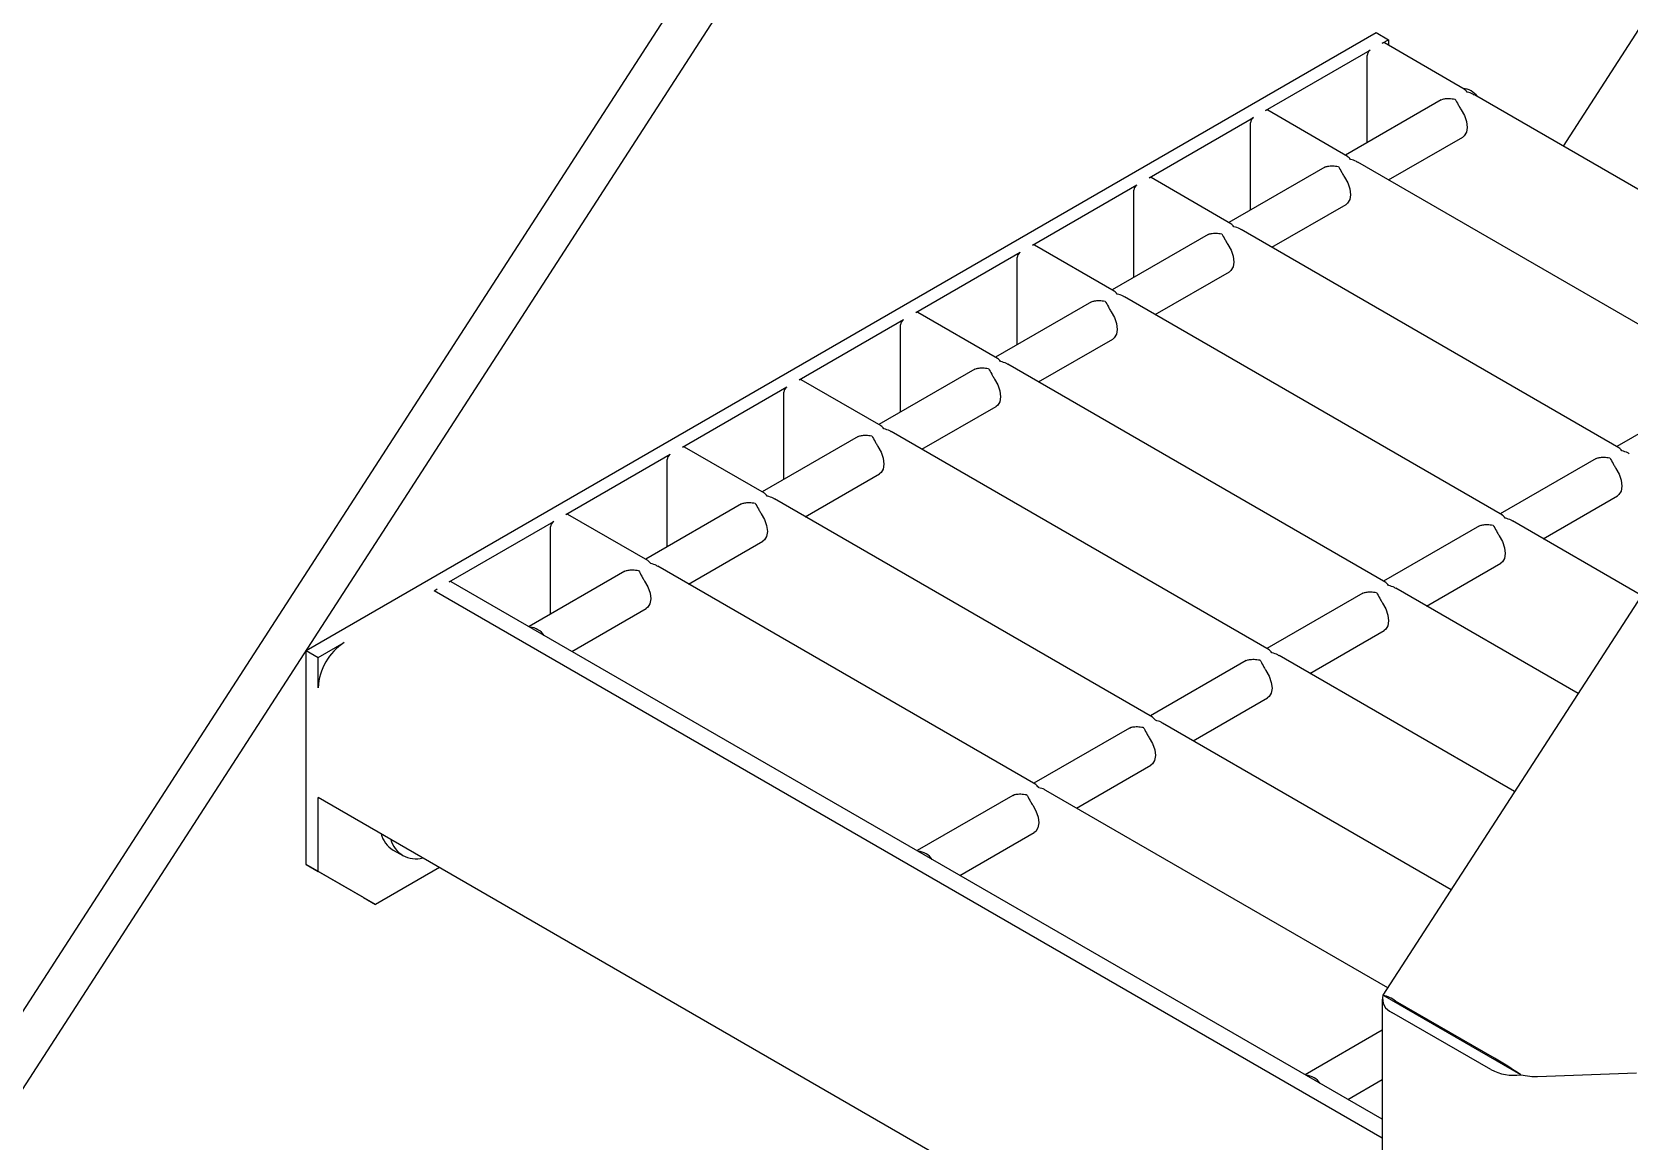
# Model space of a CAD drawing. Header units: millimetres. Extents: x 1293 to 41893, y 1011 to 26911.
# Drawn here: x 34844 to 35139.7, y 8498.6 to 8703.9 of the extents above; entities that cross this region are included whole.
import ezdxf

# ---------------------------------------------------------------- set-up
doc = ezdxf.new("R2010")
doc.units = ezdxf.units.MM
doc.header["$LTSCALE"] = 50
doc.layers.add('PASILLOS', color=2, linetype='Continuous')

msp = doc.modelspace()

# ---------------------------------------------------------------- linework, layer by layer
at = {"layer": 'PASILLOS', "linetype": 'Continuous', "lineweight": 25}
for p, q in [((37170.2453604, 11735.6994003), (35094.1686555, 8525.5678811)), ((34536.9456076, 8050.3558406), (36513.0809892, 11105.9531891)), ((34543.6807997, 8046.467697), (36519.8161813, 11102.0650455)), ((35170.5731676, 8749.3198092), (35127.517542, 8682.7450913)), ((34894.79052, 8589.3707494), (35092.9174207, 8703.7469746)), ((35092.9174207, 8703.7469746), (35095.1660203, 8702.4488857)), ((35094.0434883, 8701.8008617), (35095.1660203, 8702.4488857)), ((35095.1660203, 8702.4488857), (35095.1660203, 8701.4212273)), ((35072.4484472, 8689.3343099), (35091.7984242, 8700.5048139)), ((35091.2371582, 8683.3780789), (35091.2371582, 8699.5326726)), ((35109.2122097, 8693.3125347), (35094.440331, 8701.8401588)), ((35104.9683927, 8691.3049518), (35087.2340663, 8681.0671431)), ((35104.9683927, 8691.3049518), (35105.2688084, 8691.4323734)), ((35177.2513316, 8654.0343857), (35111.0849905, 8692.2314014)), ((35050.8534061, 8676.867758), (35070.2033831, 8688.038262)), ((35087.6171686, 8680.8459828), (35072.8452899, 8689.3736069)), ((35069.6421171, 8670.911527), (35069.6421171, 8687.0661208)), ((35095.1722114, 8676.4845495), (35108.9368202, 8684.430689)), ((35083.3733516, 8678.8384), (35065.6390252, 8668.6005912)), ((35083.3733516, 8678.8384), (35083.6737673, 8678.9658215)), ((35159.4592176, 8639.3724508), (35089.4899494, 8679.7648495)), ((35029.258365, 8664.4012061), (35048.608342, 8675.5717101)), ((35066.0221275, 8668.379431), (35051.2502488, 8676.907055)), ((35048.047076, 8658.4449752), (35048.047076, 8674.5995689)), ((35073.5771703, 8664.0179976), (35087.3417791, 8671.9641371)), ((35137.8641765, 8626.9058989), (35067.8949083, 8667.2982976)), ((35044.4270864, 8655.9128791), (35029.6552077, 8664.4405032)), ((35061.7783105, 8666.3718481), (35044.0439841, 8656.1340394)), ((35061.7783105, 8666.3718481), (35062.0787262, 8666.4992697)), ((35007.6633239, 8651.9346543), (35027.0133009, 8663.1051583)), ((35026.4520349, 8645.9784233), (35026.4520349, 8662.133017)), ((35051.9821292, 8651.5514457), (35065.746738, 8659.4975852)), ((35022.8320453, 8643.4463272), (35008.0601666, 8651.9739513)), ((35040.1832694, 8653.9052962), (35022.448943, 8643.6674875)), ((35040.1832694, 8653.9052962), (35040.4836851, 8654.0327178)), ((35116.2691354, 8614.439347), (35046.2998672, 8654.8317458)), ((34986.0682828, 8639.4681024), (35005.4182598, 8650.6386064)), ((35004.8569938, 8633.5118714), (35004.8569938, 8649.6664652)), ((35030.3870881, 8639.0848939), (35044.1516969, 8647.0310334)), ((35018.5882283, 8641.4387444), (35000.8539019, 8631.2009356)), ((35018.5882283, 8641.4387444), (35018.888644, 8641.5661659)), ((35094.6740943, 8601.9727952), (35024.7048261, 8642.3651939)), ((34964.4732417, 8627.0015505), (34983.8232187, 8638.1720545)), ((34983.2619527, 8621.0453196), (34983.2619527, 8637.1999133)), ((35001.2370042, 8630.9797754), (34986.4651255, 8639.5073994)), ((35155.2154006, 8637.3648679), (35137.4810742, 8627.1270592)), ((35008.792047, 8626.618342), (35022.5566558, 8634.5644815)), ((34996.9931872, 8628.9721925), (34979.2588608, 8618.7343838)), ((34996.9931872, 8628.9721925), (34997.2936029, 8629.0996141)), ((35073.0790532, 8589.5062433), (35003.109785, 8629.898642)), ((34942.8782006, 8614.5349987), (34962.2281776, 8625.7055027)), ((34979.6419631, 8618.5132235), (34964.8700844, 8627.0408476)), ((34961.6669116, 8608.5787677), (34961.6669116, 8624.7333614)), ((35133.6203595, 8624.898316), (35115.8860331, 8614.6605073)), ((35133.6203595, 8624.898316), (35133.9207752, 8625.0257376)), ((34987.1970059, 8614.1517901), (35000.9616147, 8622.0979296)), ((34975.3981461, 8616.5056406), (34957.6638197, 8606.2678319)), ((34975.3981461, 8616.5056406), (34975.6985618, 8616.6330622)), ((35051.4840121, 8577.0396914), (34981.5147439, 8617.4320902)), ((35123.8241782, 8610.0779137), (35137.5887869, 8618.0240532)), ((34958.046922, 8606.0466716), (34943.2750433, 8614.5742957)), ((34921.2831595, 8602.0684468), (34940.6331366, 8613.2389508)), ((34940.0718705, 8596.1122158), (34940.0718705, 8612.2668096)), ((35112.0253184, 8612.4317641), (35094.290992, 8602.1939554)), ((35112.0253184, 8612.4317641), (35112.3257341, 8612.5591857)), ((35142.0274003, 8599.5694172), (35118.1419162, 8613.3582137)), ((34965.6019648, 8601.6852383), (34979.3665736, 8609.6313778)), ((35029.888971, 8564.5731396), (34959.9197028, 8604.9655383)), ((35102.2291371, 8597.6113618), (35115.9937459, 8605.5575013)), ((35094.0444578, 8502.6038616), (34921.6800022, 8602.1077438)), ((34953.803105, 8604.0390888), (34936.0687786, 8593.80128)), ((34953.803105, 8604.0390888), (34954.1035207, 8604.1665103)), ((34918.4768294, 8600.448387), (34919.0380955, 8600.7723989)), ((35094.0444578, 8499.0953524), (34918.4768294, 8600.448387)), ((35090.4302773, 8599.9652123), (35072.6959509, 8589.7274036)), ((35090.4302773, 8599.9652123), (35090.730693, 8600.0926338)), ((35130.2860898, 8581.4144277), (35096.5468751, 8600.8916618)), ((34944.0069237, 8589.2186864), (34957.7715325, 8597.1648259)), ((35080.634096, 8585.1448099), (35094.3987048, 8593.0909494)), ((34897.0391196, 8588.0726605), (34901.8700731, 8590.8615106)), ((34894.79052, 8589.3707494), (34897.0391196, 8588.0726605)), ((34894.79052, 8549.76852), (34894.79052, 8589.3707494)), ((34897.0391196, 8582.4940537), (34897.0391196, 8588.0726605)), ((35068.8352362, 8587.4986604), (35051.1009098, 8577.2608517)), ((35068.8352362, 8587.4986604), (35069.1356519, 8587.626082)), ((35118.5447794, 8563.2594382), (35074.951834, 8588.42511)), ((35059.0390549, 8572.6782581), (35072.8036637, 8580.6243976)), ((35047.2401951, 8575.0321085), (35029.5058687, 8564.7942998)), ((35047.2401951, 8575.0321085), (35047.5406108, 8575.1595301)), ((35106.8034689, 8545.1044487), (35053.3567929, 8575.9585581)), ((35037.4440138, 8560.2117062), (35051.2086226, 8568.1578457)), ((35095.0621585, 8526.9494593), (35031.7617518, 8563.4920062)), ((34897.0391196, 8548.4704311), (34897.0391196, 8562.1474897)), ((35094.0444578, 8448.4187287), (34897.0391196, 8562.1474897)), ((35025.645154, 8562.5655567), (35007.9108276, 8552.3277479)), ((35025.645154, 8562.5655567), (35025.9455697, 8562.6929782)), ((35015.8489727, 8547.7451543), (35029.6135815, 8555.6912938)), ((34910.8987475, 8552.4450728), (34912.6912632, 8551.4102755)), ((34894.79052, 8549.76852), (34897.0391196, 8548.4704311)), ((34905.3971218, 8543.6434687), (34894.79052, 8549.76852)), ((34907.6457213, 8542.3453798), (34897.0391196, 8548.4704311)), ((34919.4934091, 8549.1849043), (34907.6457213, 8542.3453798)), ((34905.3971218, 8543.6434687), (34907.6457213, 8542.3453798)), ((35094.0444578, 8524.8622348), (35094.0444578, 7990.3312777)), ((35119.6608592, 8510.8362741), (35094.1638713, 8525.5553719)), ((35114.1496574, 8511.7980722), (35095.8299349, 8522.3738228)), ((35114.8364229, 8513.8952378), (35096.5167004, 8524.4709885)), ((35094.0444578, 8519.1045701), (35079.7528765, 8510.8542159)), ((35122.7707033, 8510.512219), (35141.0904258, 8511.2232595)), ((35087.6910216, 8506.2716222), (35094.0444578, 8509.9393829))]:
    msp.add_line(p, q, dxfattribs=at)
at = {"layer": 'PASILLOS', "linetype": 'Continuous', "lineweight": 25, "flags": 128}
for points in [[(35108.6364045, 8689.4883016), (35109.2446876, 8688.414438), (35109.6312865, 8687.287707), (35109.7588101, 8686.2170831), (35109.6149249, 8685.3061143), (35109.2135469, 8684.6429073), (35108.9368202, 8684.430689)], [(35087.0413634, 8677.0217497), (35087.6496465, 8675.9478862), (35088.0362454, 8674.8211552), (35088.163769, 8673.7505312), (35088.0198838, 8672.8395625), (35087.6185058, 8672.1763554), (35087.3417791, 8671.9641371)], [(35065.4463223, 8664.5551978), (35066.0546054, 8663.4813343), (35066.4412043, 8662.3546033), (35066.5687279, 8661.2839794), (35066.4248427, 8660.3730106), (35066.0234647, 8659.7098036), (35065.746738, 8659.4975852)], [(35043.8512812, 8652.088646), (35044.4595643, 8651.0147824), (35044.8461632, 8649.8880514), (35044.9736868, 8648.8174275), (35044.8298016, 8647.9064587), (35044.4284236, 8647.2432517), (35044.1516969, 8647.0310334)], [(35022.2562401, 8639.6220941), (35022.8645232, 8638.5482306), (35023.2511221, 8637.4214995), (35023.3786457, 8636.3508756), (35023.2347605, 8635.4399069), (35022.8333825, 8634.7766998), (35022.5566558, 8634.5644815)], [(35000.661199, 8627.1555422), (35001.2694821, 8626.0816787), (35001.656081, 8624.9549477), (35001.7836046, 8623.8843238), (35001.6397194, 8622.973355), (35001.2383414, 8622.310148), (35000.9616147, 8622.0979296)], [(35137.2883712, 8623.0816658), (35137.8966544, 8622.0078022), (35138.2832532, 8620.8810712), (35138.4107769, 8619.8104473), (35138.2668916, 8618.8994785), (35137.8655137, 8618.2362715), (35137.5887869, 8618.0240532)], [(34979.0661579, 8614.6889904), (34979.674441, 8613.6151268), (34980.0610399, 8612.4883958), (34980.1885635, 8611.4177719), (34980.0446783, 8610.5068031), (34979.6433003, 8609.8435961), (34979.3665736, 8609.6313778)], [(35115.6933301, 8610.6151139), (35116.3016133, 8609.5412504), (35116.6882121, 8608.4145193), (35116.8157358, 8607.3438954), (35116.6718506, 8606.4329266), (35116.2704726, 8605.7697196), (35115.9937459, 8605.5575013)], [(34957.4711168, 8602.2224385), (34958.0793999, 8601.148575), (34958.4659988, 8600.0218439), (34958.5935224, 8598.95122), (34958.4496372, 8598.0402513), (34958.0482592, 8597.3770442), (34957.7715325, 8597.1648259)], [(35094.098289, 8598.148562), (35094.7065722, 8597.0746985), (35095.093171, 8595.9479675), (35095.2206947, 8594.8773436), (35095.0768095, 8593.9663748), (35094.6754315, 8593.3031678), (35094.3987048, 8593.0909494)], [(35072.5032479, 8585.6820102), (35073.1115311, 8584.6081466), (35073.4981299, 8583.4814156), (35073.6256536, 8582.4107917), (35073.4817684, 8581.4998229), (35073.0803904, 8580.8366159), (35072.8036637, 8580.6243976)], [(35050.9082068, 8573.2154583), (35051.51649, 8572.1415947), (35051.9030888, 8571.0148637), (35052.0306125, 8569.9442398), (35051.8867273, 8569.033271), (35051.4853493, 8568.370064), (35051.2086226, 8568.1578457)], [(35029.3131657, 8560.7489064), (35029.9214489, 8559.6750429), (35030.3080477, 8558.5483119), (35030.4355714, 8557.4776879), (35030.2916862, 8556.5667192), (35029.8903082, 8555.9035121), (35029.6135815, 8555.6912938)]]:
    msp.add_lwpolyline(points, dxfattribs=at)
at = {"layer": 'PASILLOS', "linetype": 'Continuous', "lineweight": 25}
for centre, radius, start, end in [((35092.455736, 8699.4772206), 1.2198388, 122.60547834, 177.394521515), ((35094.2759936, 8701.4763122), 0.3992382, 65.692880952, 125.617577475), ((35108.6688565, 8689.812379), 3.6366978, 35.264662608, 84.740713925), ((35070.8606949, 8687.0106687), 1.2198388, 122.605478341, 177.394521514), ((35072.6809525, 8689.0097603), 0.3992382, 65.692880954, 125.617577474), ((35049.2656538, 8674.5441168), 1.2198388, 122.60547834, 177.394521514), ((35051.0859114, 8676.5432085), 0.3992382, 65.692880953, 125.617577476), ((35029.4908703, 8664.0766566), 0.3992382, 65.692880955, 125.617577474), ((35027.6706127, 8662.077565), 1.2198388, 122.60547834, 177.394521514), ((35007.8958292, 8651.6101047), 0.3992382, 65.692880956, 125.617577476), ((35006.0755716, 8649.6110131), 1.2198388, 122.60547834, 177.394521515), ((34984.4805305, 8637.1444612), 1.2198388, 122.605478341, 177.394521514), ((34986.3007881, 8639.1435528), 0.3992382, 65.692880955, 125.617577477), ((34962.8854894, 8624.6779094), 1.2198388, 122.60547834, 177.394521514), ((34964.705747, 8626.677001), 0.3992382, 65.692880956, 125.617577477), ((34943.1107059, 8614.2104491), 0.3992382, 65.692880953, 125.617577474), ((34941.2904483, 8612.2113575), 1.2198388, 122.60547834, 177.394521515), ((34921.5156648, 8601.7438972), 0.3992382, 65.692880953, 125.617577475), ((34919.644124, 8599.8008394), 1.1450758, 121.954628524, 151.143200171), ((34935.9085277, 8590.079964), 3.6366978, 35.264662608, 84.740713925), ((34907.527716, 8582.0167643), 10.4994504, 122.60547834, 177.394521514), ((34913.5822331, 8556.7815879), 5.0997793, 195.28401871, 238.20445507), ((34915.1382722, 8555.6490788), 4.8431239, 194.940714641, 285.064661891), ((35007.7505767, 8548.606432), 3.6366978, 35.264662608, 84.740713925), ((35096.8387383, 8524.9291006), 2.7472038, 166.822600601, 248.45628725), ((35092.9397318, 8519.8046042), 5.8796128, 52.528403496, 77.98306982), ((35075.6336451, 8446.7327774), 77.766663, 55.518154032, 59.727859046), ((35079.5926256, 8507.1328999), 3.6366978, 35.264662608, 84.740713925), ((35118.4215795, 8520.0058498), 9.2529419, 242.504265081, 277.696959315)]:
    msp.add_arc(centre, radius, start, end, dxfattribs=at)
msp.add_ellipse((35118.4601803, 8513.000631), major_axis=(6.0744859, -1.7931083), ratio=0.2853703663, start_param=4.9946861633, end_param=5.5818263169, dxfattribs=at)
msp.add_ellipse((35118.4601803, 8513.000631), major_axis=(6.0744859, -1.7931083), ratio=0.2853703663, start_param=4.9946861633, end_param=5.5818263169, dxfattribs=at)
for points, knots in [([(35109.7589365, 8692.7285266), (35109.7574382, 8692.7307898), (35109.5830883, 8692.9941507), (35109.394072, 8693.1453833), (35109.20668, 8693.2953164)], [0, 0, 0, 0, 0.0085933525, 1, 1, 1, 1]), ([(35105.2688084, 8691.4323734), (35105.365431, 8691.4566105), (35105.6823065, 8691.5360964), (35106.4564472, 8691.5916322), (35107.1464851, 8691.5132046), (35107.509949, 8691.4333408), (35107.5138724, 8691.4324787)], [0, 0, 0, 0, 0.1723614537, 0.5652622383, 0.9953071929, 1, 1, 1, 1]), ([(35107.5138724, 8691.4324787), (35107.515371, 8691.4302109), (35107.7029567, 8691.1463258), (35107.9821702, 8690.6184526), (35108.3706872, 8689.8927651), (35108.5705917, 8689.5884789), (35108.6364045, 8689.4883016)], [0, 0, 0, 0, 0.0046971273, 0.5879730072, 0.8643521995, 1, 1, 1, 1]), ([(35111.067544, 8692.2062852), (35110.9910197, 8692.260499), (35110.6021962, 8692.535962), (35110.1262486, 8692.6471243), (35109.7628591, 8692.7276573), (35109.7589365, 8692.7285266)], [0, 0, 0, 0, 0.1951000564, 0.9913114514, 1, 1, 1, 1]), ([(35083.6737673, 8678.9658215), (35083.7703899, 8678.9900586), (35084.0872654, 8679.0695446), (35084.8614061, 8679.1250803), (35085.551444, 8679.0466528), (35085.9149079, 8678.9667889), (35085.9188313, 8678.9659269)], [0, 0, 0, 0, 0.1723614537, 0.5652622383, 0.9953071929, 1, 1, 1, 1]), ([(35085.9188313, 8678.9659269), (35085.9203299, 8678.963659), (35086.1079156, 8678.679774), (35086.3871291, 8678.1519008), (35086.7756461, 8677.4262132), (35086.9755506, 8677.121927), (35087.0413634, 8677.0217497)], [0, 0, 0, 0, 0.0046971273, 0.5879730072, 0.8643521995, 1, 1, 1, 1]), ([(35088.1638954, 8680.2619747), (35088.1623971, 8680.2642379), (35087.9880472, 8680.5275988), (35087.7990309, 8680.6788314), (35087.6116389, 8680.8287645)], [0, 0, 0, 0, 0.0085933525, 1, 1, 1, 1]), ([(35089.4725029, 8679.7397333), (35089.3959786, 8679.7939472), (35089.0071551, 8680.0694101), (35088.5312075, 8680.1805724), (35088.167818, 8680.2611054), (35088.1638954, 8680.2619747)], [0, 0, 0, 0, 0.1951000564, 0.9913114514, 1, 1, 1, 1]), ([(35066.5688543, 8667.7954229), (35066.567356, 8667.797686), (35066.3930061, 8668.0610469), (35066.2039898, 8668.2122796), (35066.0165978, 8668.3622126)], [0, 0, 0, 0, 0.0085933525, 1, 1, 1, 1]), ([(35067.8774618, 8667.2731814), (35067.8009375, 8667.3273953), (35067.412114, 8667.6028583), (35066.9361664, 8667.7140205), (35066.5727769, 8667.7945535), (35066.5688543, 8667.7954229)], [0, 0, 0, 0, 0.19510005641, 0.99131145138, 1, 1, 1, 1]), ([(35062.0787262, 8666.4992697), (35062.1753488, 8666.5235068), (35062.4922243, 8666.6029927), (35063.266365, 8666.6585284), (35063.9564029, 8666.5801009), (35064.3198668, 8666.5002371), (35064.3237903, 8666.499375)], [0, 0, 0, 0, 0.1723614537, 0.5652622383, 0.9953071929, 1, 1, 1, 1]), ([(35064.3237903, 8666.499375), (35064.3252888, 8666.4971071), (35064.5128745, 8666.2132221), (35064.792088, 8665.6853489), (35065.180605, 8664.9596613), (35065.3805095, 8664.6553751), (35065.4463223, 8664.5551978)], [0, 0, 0, 0, 0.0046971273, 0.5879730072, 0.8643521995, 1, 1, 1, 1]), ([(35044.9738132, 8655.328871), (35044.9723149, 8655.3311341), (35044.797965, 8655.5944951), (35044.6089487, 8655.7457277), (35044.4215567, 8655.8956608)], [0, 0, 0, 0, 0.0085933525, 1, 1, 1, 1]), ([(35046.2824207, 8654.8066296), (35046.2058964, 8654.8608434), (35045.8170729, 8655.1363064), (35045.3411253, 8655.2474687), (35044.9777358, 8655.3280017), (35044.9738132, 8655.328871)], [0, 0, 0, 0, 0.1951000564, 0.9913114514, 1, 1, 1, 1]), ([(35040.4836851, 8654.0327178), (35040.5803077, 8654.0569549), (35040.8971832, 8654.1364408), (35041.6713239, 8654.1919766), (35042.3613618, 8654.113549), (35042.7248257, 8654.0336852), (35042.7287492, 8654.0328231)], [0, 0, 0, 0, 0.1723614537, 0.5652622383, 0.9953071929, 1, 1, 1, 1]), ([(35042.7287492, 8654.0328231), (35042.7302477, 8654.0305553), (35042.9178334, 8653.7466702), (35043.1970469, 8653.218797), (35043.5855639, 8652.4931095), (35043.7854684, 8652.1888233), (35043.8512812, 8652.088646)], [0, 0, 0, 0, 0.0046971273, 0.5879730072, 0.8643521995, 1, 1, 1, 1]), ([(35023.3787721, 8642.8623191), (35023.3772738, 8642.8645823), (35023.2029239, 8643.1279432), (35023.0139076, 8643.2791758), (35022.8265156, 8643.4291089)], [0, 0, 0, 0, 0.0085933525, 1, 1, 1, 1]), ([(35018.888644, 8641.5661659), (35018.9852666, 8641.590403), (35019.3021421, 8641.669889), (35020.0762828, 8641.7254247), (35020.7663207, 8641.6469972), (35021.1297846, 8641.5671333), (35021.1337081, 8641.5662713)], [0, 0, 0, 0, 0.1723614537, 0.5652622383, 0.9953071929, 1, 1, 1, 1]), ([(35021.1337081, 8641.5662713), (35021.1352066, 8641.5640034), (35021.3227923, 8641.2801184), (35021.6020058, 8640.7522452), (35021.9905228, 8640.0265576), (35022.1904274, 8639.7222714), (35022.2562401, 8639.6220941)], [0, 0, 0, 0, 0.0046971273, 0.5879730072, 0.8643521995, 1, 1, 1, 1]), ([(35024.6873796, 8642.3400777), (35024.6108553, 8642.3942916), (35024.2220318, 8642.6697545), (35023.7460842, 8642.7809168), (35023.3826947, 8642.8614498), (35023.3787721, 8642.8623191)], [0, 0, 0, 0, 0.19510005641, 0.99131145138, 1, 1, 1, 1]), ([(34997.2936029, 8629.0996141), (34997.3902255, 8629.1238511), (34997.707101, 8629.2033371), (34998.4812417, 8629.2588728), (34999.1712796, 8629.1804453), (34999.5347435, 8629.1005815), (34999.538667, 8629.0997194)], [0, 0, 0, 0, 0.1723614537, 0.5652622383, 0.9953071929, 1, 1, 1, 1]), ([(34999.538667, 8629.0997194), (34999.5401655, 8629.0974515), (34999.7277512, 8628.8135665), (35000.0069647, 8628.2856933), (35000.3954817, 8627.5600057), (35000.5953863, 8627.2557195), (35000.661199, 8627.1555422)], [0, 0, 0, 0, 0.0046971273, 0.5879730072, 0.8643521995, 1, 1, 1, 1]), ([(35001.783731, 8630.3957673), (35001.7822327, 8630.3980304), (35001.6078828, 8630.6613913), (35001.4188665, 8630.812624), (35001.2314745, 8630.962557)], [0, 0, 0, 0, 0.0085933525, 1, 1, 1, 1]), ([(35003.0923385, 8629.8735258), (35003.0158142, 8629.9277397), (35002.6269907, 8630.2032027), (35002.1510431, 8630.3143649), (35001.7876536, 8630.3948979), (35001.783731, 8630.3957673)], [0, 0, 0, 0, 0.1951000564, 0.9913114514, 1, 1, 1, 1]), ([(35138.4109033, 8626.3218908), (35138.409405, 8626.3241539), (35138.235055, 8626.5875148), (35138.0460387, 8626.7387475), (35137.8586467, 8626.8886805)], [0, 0, 0, 0, 0.0085933525, 1, 1, 1, 1]), ([(35139.7195108, 8625.7996494), (35139.6429864, 8625.8538632), (35139.2541629, 8626.1293262), (35138.7782153, 8626.2404885), (35138.4148259, 8626.3210215), (35138.4109033, 8626.3218908)], [0, 0, 0, 0, 0.1951000565, 0.9913114514, 1, 1, 1, 1]), ([(35133.9207752, 8625.0257376), (35134.0173978, 8625.0499747), (35134.3342733, 8625.1294606), (35135.1084139, 8625.1849964), (35135.7984518, 8625.1065688), (35136.1619158, 8625.026705), (35136.1658392, 8625.0258429)], [0, 0, 0, 0, 0.1723614537, 0.5652622384, 0.9953071929, 1, 1, 1, 1]), ([(35136.1658392, 8625.0258429), (35136.1673378, 8625.023575), (35136.3549235, 8624.73969), (35136.634137, 8624.2118168), (35137.0226539, 8623.4861293), (35137.2225585, 8623.1818431), (35137.2883712, 8623.0816658)], [0, 0, 0, 0, 0.0046971273, 0.5879730073, 0.8643521995, 1, 1, 1, 1]), ([(34975.6985618, 8616.6330622), (34975.7951844, 8616.6572993), (34976.1120599, 8616.7367852), (34976.8862006, 8616.792321), (34977.5762385, 8616.7138934), (34977.9397024, 8616.6340296), (34977.9436259, 8616.6331675)], [0, 0, 0, 0, 0.1723614537, 0.5652622383, 0.9953071929, 1, 1, 1, 1]), ([(34977.9436259, 8616.6331675), (34977.9451244, 8616.6308997), (34978.1327101, 8616.3470146), (34978.4119236, 8615.8191414), (34978.8004406, 8615.0934539), (34979.0003452, 8614.7891677), (34979.0661579, 8614.6889904)], [0, 0, 0, 0, 0.00469712726, 0.5879730072, 0.8643521995, 1, 1, 1, 1]), ([(34980.1886899, 8617.9292154), (34980.1871916, 8617.9314785), (34980.0128417, 8618.1948395), (34979.8238254, 8618.3460721), (34979.6364334, 8618.4960052)], [0, 0, 0, 0, 0.0085933525, 1, 1, 1, 1]), ([(34981.4972974, 8617.406974), (34981.4207731, 8617.4611878), (34981.0319496, 8617.7366508), (34980.556002, 8617.8478131), (34980.1926125, 8617.9283461), (34980.1886899, 8617.9292154)], [0, 0, 0, 0, 0.1951000564, 0.9913114514, 1, 1, 1, 1]), ([(35116.8158622, 8613.8553389), (35116.8143639, 8613.8576021), (35116.6400139, 8614.120963), (35116.4509976, 8614.2721956), (35116.2636056, 8614.4221287)], [0, 0, 0, 0, 0.0085933525, 1, 1, 1, 1]), ([(35118.1244697, 8613.3330975), (35118.0479453, 8613.3873114), (35117.6591218, 8613.6627743), (35117.1831742, 8613.7739366), (35116.8197848, 8613.8544696), (35116.8158622, 8613.8553389)], [0, 0, 0, 0, 0.1951000565, 0.9913114514, 1, 1, 1, 1]), ([(35112.3257341, 8612.5591857), (35112.4223567, 8612.5834228), (35112.7392322, 8612.6629088), (35113.5133728, 8612.7184445), (35114.2034107, 8612.640017), (35114.5668747, 8612.5601531), (35114.5707981, 8612.559291)], [0, 0, 0, 0, 0.1723614537, 0.5652622384, 0.9953071929, 1, 1, 1, 1]), ([(35114.5707981, 8612.559291), (35114.5722967, 8612.5570232), (35114.7598824, 8612.2731382), (35115.0390959, 8611.7452649), (35115.4276128, 8611.0195774), (35115.6275174, 8610.7152912), (35115.6933301, 8610.6151139)], [0, 0, 0, 0, 0.0046971273, 0.5879730073, 0.8643521995, 1, 1, 1, 1]), ([(34958.5936488, 8605.4626635), (34958.5921505, 8605.4649267), (34958.4178006, 8605.7282876), (34958.2287843, 8605.8795202), (34958.0413923, 8606.0294533)], [0, 0, 0, 0, 0.0085933525, 1, 1, 1, 1]), ([(34959.9022563, 8604.9404221), (34959.825732, 8604.994636), (34959.4369085, 8605.2700989), (34958.9609609, 8605.3812612), (34958.5975714, 8605.4617942), (34958.5936488, 8605.4626635)], [0, 0, 0, 0, 0.1951000564, 0.9913114514, 1, 1, 1, 1]), ([(34954.1035207, 8604.1665103), (34954.2001433, 8604.1907474), (34954.5170188, 8604.2702334), (34955.2911595, 8604.3257691), (34955.9811974, 8604.2473416), (34956.3446613, 8604.1674777), (34956.3485848, 8604.1666156)], [0, 0, 0, 0, 0.1723614537, 0.5652622383, 0.9953071929, 1, 1, 1, 1]), ([(34956.3485848, 8604.1666156), (34956.3500833, 8604.1643478), (34956.537669, 8603.8804628), (34956.8168825, 8603.3525896), (34957.2053995, 8602.626902), (34957.4053041, 8602.3226158), (34957.4711168, 8602.2224385)], [0, 0, 0, 0, 0.0046971273, 0.5879730072, 0.8643521995, 1, 1, 1, 1]), ([(35095.2208211, 8601.388787), (35095.2193228, 8601.3910502), (35095.0449728, 8601.6544111), (35094.8559565, 8601.8056438), (35094.6685645, 8601.9555768)], [0, 0, 0, 0, 0.0085933525, 1, 1, 1, 1]), ([(35090.730693, 8600.0926338), (35090.8273156, 8600.1168709), (35091.1441911, 8600.1963569), (35091.9183317, 8600.2518926), (35092.6083696, 8600.1734651), (35092.9718336, 8600.0936013), (35092.975757, 8600.0927392)], [0, 0, 0, 0, 0.1723614537, 0.5652622384, 0.9953071929, 1, 1, 1, 1]), ([(35092.975757, 8600.0927392), (35092.9772556, 8600.0904713), (35093.1648413, 8599.8065863), (35093.4440548, 8599.2787131), (35093.8325717, 8598.5530255), (35094.0324763, 8598.2487393), (35094.098289, 8598.148562)], [0, 0, 0, 0, 0.0046971273, 0.5879730073, 0.8643521995, 1, 1, 1, 1]), ([(35096.5294286, 8600.8665456), (35096.4529042, 8600.9207595), (35096.0640807, 8601.1962225), (35095.5881331, 8601.3073847), (35095.2247437, 8601.3879177), (35095.2208211, 8601.388787)], [0, 0, 0, 0, 0.1951000565, 0.9913114514, 1, 1, 1, 1]), ([(35069.1356519, 8587.626082), (35069.2322745, 8587.6503191), (35069.54915, 8587.729805), (35070.3232907, 8587.7853408), (35071.0133285, 8587.7069132), (35071.3767925, 8587.6270494), (35071.3807159, 8587.6261873)], [0, 0, 0, 0, 0.1723614537, 0.5652622384, 0.9953071929, 1, 1, 1, 1]), ([(35071.3807159, 8587.6261873), (35071.3822145, 8587.6239194), (35071.5698002, 8587.3400344), (35071.8490137, 8586.8121612), (35072.2375306, 8586.0864736), (35072.4374352, 8585.7821875), (35072.5032479, 8585.6820102)], [0, 0, 0, 0, 0.0046971273, 0.5879730073, 0.8643521995, 1, 1, 1, 1]), ([(35073.62578, 8588.9222352), (35073.6242817, 8588.9244983), (35073.4499317, 8589.1878592), (35073.2609154, 8589.3390919), (35073.0735234, 8589.4890249)], [0, 0, 0, 0, 0.0085933525, 1, 1, 1, 1]), ([(35074.9343875, 8588.3999938), (35074.8578631, 8588.4542076), (35074.4690396, 8588.7296706), (35073.993092, 8588.8408329), (35073.6297026, 8588.9213659), (35073.62578, 8588.9222352)], [0, 0, 0, 0, 0.1951000565, 0.9913114514, 1, 1, 1, 1]), ([(35047.5406108, 8575.1595301), (35047.6372334, 8575.1837672), (35047.9541089, 8575.2632532), (35048.7282496, 8575.3187889), (35049.4182874, 8575.2403614), (35049.7817514, 8575.1604975), (35049.7856748, 8575.1596354)], [0, 0, 0, 0, 0.1723614537, 0.5652622384, 0.9953071929, 1, 1, 1, 1]), ([(35049.7856748, 8575.1596354), (35049.7871734, 8575.1573676), (35049.9747591, 8574.8734826), (35050.2539726, 8574.3456093), (35050.6424895, 8573.6199218), (35050.8423941, 8573.3156356), (35050.9082068, 8573.2154583)], [0, 0, 0, 0, 0.0046971273, 0.5879730073, 0.8643521995, 1, 1, 1, 1]), ([(35052.0307389, 8576.4556833), (35052.0292406, 8576.4579465), (35051.8548906, 8576.7213074), (35051.6658743, 8576.87254), (35051.4784823, 8577.0224731)], [0, 0, 0, 0, 0.0085933525, 1, 1, 1, 1]), ([(35053.3393464, 8575.9334419), (35053.262822, 8575.9876558), (35052.8739985, 8576.2631187), (35052.3980509, 8576.374281), (35052.0346615, 8576.454814), (35052.0307389, 8576.4556833)], [0, 0, 0, 0, 0.1951000565, 0.9913114514, 1, 1, 1, 1]), ([(35030.4356978, 8563.9891314), (35030.4341995, 8563.9913946), (35030.2598495, 8564.2547555), (35030.0708333, 8564.4059882), (35029.8834412, 8564.5559212)], [0, 0, 0, 0, 0.0085933525, 1, 1, 1, 1]), ([(35031.7443053, 8563.46689), (35031.6677809, 8563.5211039), (35031.2789575, 8563.7965669), (35030.8030098, 8563.9077291), (35030.4396204, 8563.9882621), (35030.4356978, 8563.9891314)], [0, 0, 0, 0, 0.1951000565, 0.9913114514, 1, 1, 1, 1]), ([(35025.9455697, 8562.6929782), (35026.0421923, 8562.7172153), (35026.3590678, 8562.7967013), (35027.1332085, 8562.852237), (35027.8232463, 8562.7738095), (35028.1867103, 8562.6939457), (35028.1906337, 8562.6930836)], [0, 0, 0, 0, 0.1723614537, 0.5652622384, 0.9953071929, 1, 1, 1, 1]), ([(35028.1906337, 8562.6930836), (35028.1921323, 8562.6908157), (35028.379718, 8562.4069307), (35028.6589315, 8561.8790575), (35029.0474484, 8561.1533699), (35029.247353, 8560.8490837), (35029.3131657, 8560.7489064)], [0, 0, 0, 0, 0.0046971273, 0.5879730073, 0.8643521995, 1, 1, 1, 1])]:
    msp.add_open_spline(points, degree=3, knots=knots, dxfattribs=at)

doc.saveas('drawing.dxf')
